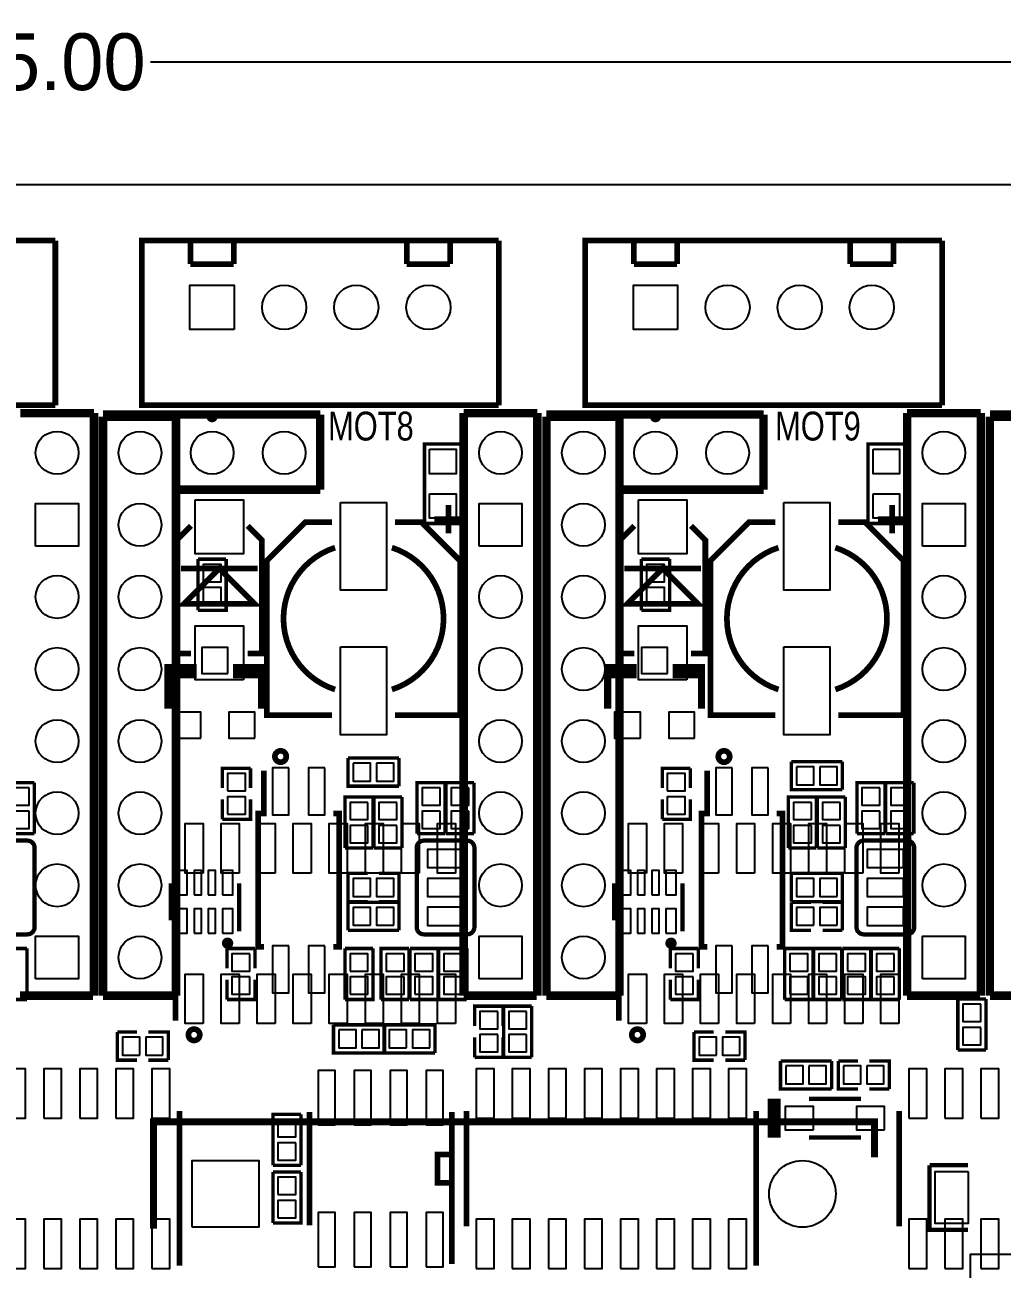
# Model space of a CAD drawing. Extents: x -23 to 189, y -20 to 117.
# Drawn here: x 79.16 to 113.59, y 72.66 to 116.5 of the extents above; entities that cross this region are included whole.
import ezdxf

# ---------------------------------------------------------------- set-up
doc = ezdxf.new("R2010")
doc.units = 0
doc.header["$MEASUREMENT"] = 0
doc.layers.get('0').update_dxf_attribs({"linetype": 'CONTINUOUS'})
doc.layers.get('Defpoints').update_dxf_attribs({"linetype": 'CONTINUOUS'})
for name, color, linetype in [('BOTTOM', 132, 'CONTINUOUS'), ('OUTLINE', 7, 'CONTINUOUS'), ('SILKSCREEN_BOTTOM', 230, 'CONTINUOUS'), ('SILKSCREEN_TOP', 7, 'CONTINUOUS'), ('TOP', 1, 'CONTINUOUS')]:
    doc.layers.add(name, color=color, linetype=linetype)
doc.dimstyles.get("Standard").update_dxf_attribs({"dimtxt": 0.18, "dimasz": 0.18, "dimexe": 0.18, "dimexo": 0.0625, "dimgap": 0.09, "dimtad": 0, "dimtih": 1, "dimtoh": 1, "dimzin": 0, "dimdsep": 46, "dimtxsty": 'STANDARD', "dimcen": 0.09, "dimadec": 0, "dimazin": 0, "dimtfac": 1, "dimtofl": 0, "dimtmove": 0, "dimatfit": 3, "dimfxl": 1, "dimtolj": 1, "dimtzin": 0, "dimarcsym": 0})

# ---------------------------------------------------------------- blocks, each defined once
blk = doc.blocks.new('*D10')
at = {"color": 0, "linetype": 'Continuous', "lineweight": -2}
for p, q in [((26.825, 107.426), (26.825, 115.364)), ((131.826, 107.426), (131.826, 115.364)), ((27.005, 115.184), (75.069, 115.184)), ((131.646, 115.184), (83.582, 115.184))]:
    blk.add_line(p, q, dxfattribs=at)
at = {"color": 0, "linetype": 'Continuous'}
for points in [[(27.005, 115.214), (27.005, 115.154), (26.825, 115.184)], [(131.646, 115.214), (131.646, 115.154), (131.826, 115.184)]]:
    blk.add_solid(points, dxfattribs=at)
at = {"layer": 'Defpoints', "color": 0, "linetype": 'Continuous'}
for p in [(131.826, 115.184), (26.825, 107.363), (131.826, 107.363)]:
    blk.add_point(p, dxfattribs=at)
at = {"color": 0, "linetype": 'Continuous', "insert": (79.325, 115.184), "char_height": 2, "attachment_point": 5}
blk.add_mtext('\\A1;105.00', dxfattribs=at)

msp = doc.modelspace()

# ---------------------------------------------------------------- linework, layer by layer
at = {"layer": 'BOTTOM'}
for points in [[(86.53526, 105.7656), (84.9757, 105.7656), (84.9757, 107.32516), (86.53526, 107.32516)], [(102.15626, 105.7656), (100.5967, 105.7656), (100.5967, 107.32516), (102.15626, 107.32516)], [(79.5401, 98.12782), (79.5401, 99.63658), (81.04886, 99.63658), (81.04886, 98.12782)], [(95.1611, 98.12782), (95.1611, 99.63658), (96.66986, 99.63658), (96.66986, 98.12782)], [(110.7821, 98.12782), (110.7821, 99.63658), (112.29086, 99.63658), (112.29086, 98.12782)], [(85.44052, 96.87814), (86.07044, 96.87814), (86.07044, 97.48774), (85.44052, 97.48774)], [(101.06152, 96.87814), (101.69144, 96.87814), (101.69144, 97.48774), (101.06152, 97.48774)], [(85.44052, 96.06026), (86.07044, 96.06026), (86.07044, 96.66986), (85.44052, 96.66986)], [(101.06152, 96.06026), (101.69144, 96.06026), (101.69144, 96.66986), (101.06152, 96.66986)], [(86.3092, 93.6498), (86.3092, 94.5642), (85.3948, 94.5642), (85.3948, 93.6498)], [(101.8032, 93.6498), (101.8032, 94.5642), (100.8888, 94.5642), (100.8888, 93.6498)], [(85.3567, 91.3638), (85.3567, 92.2782), (84.4423, 92.2782), (84.4423, 91.3638)], [(87.2617, 91.3638), (87.2617, 92.2782), (86.3473, 92.2782), (86.3473, 91.3638)], [(100.8507, 91.3638), (100.8507, 92.2782), (99.9363, 92.2782), (99.9363, 91.3638)], [(102.7557, 91.3638), (102.7557, 92.2782), (101.8413, 92.2782), (101.8413, 91.3638)], [(88.45804, 90.31986), (87.87892, 90.31986), (87.87892, 88.66886), (88.45804, 88.66886)], [(89.72804, 90.31986), (89.14892, 90.31986), (89.14892, 88.66886), (89.72804, 88.66886)], [(90.72626, 90.48496), (90.72626, 89.85504), (91.33586, 89.85504), (91.33586, 90.48496)], [(91.54414, 90.48496), (91.54414, 89.85504), (92.15374, 89.85504), (92.15374, 90.48496)], [(104.07904, 90.31986), (103.49992, 90.31986), (103.49992, 88.66886), (104.07904, 88.66886)], [(105.34904, 90.31986), (104.76992, 90.31986), (104.76992, 88.66886), (105.34904, 88.66886)], [(106.34726, 90.35796), (106.34726, 89.72804), (106.95686, 89.72804), (106.95686, 90.35796)], [(107.16514, 90.35796), (107.16514, 89.72804), (107.77474, 89.72804), (107.77474, 90.35796)], [(86.29904, 89.51214), (86.92896, 89.51214), (86.92896, 90.12174), (86.29904, 90.12174)], [(101.79304, 89.51214), (102.42296, 89.51214), (102.42296, 90.12174), (101.79304, 90.12174)], [(79.30896, 89.61374), (78.67904, 89.61374), (78.67904, 89.00414), (79.30896, 89.00414)], [(93.78696, 89.61374), (93.15704, 89.61374), (93.15704, 89.00414), (93.78696, 89.00414)], [(94.80296, 89.61374), (94.17304, 89.61374), (94.17304, 89.00414), (94.80296, 89.00414)], [(109.28096, 89.61374), (108.65104, 89.61374), (108.65104, 89.00414), (109.28096, 89.00414)], [(110.29696, 89.61374), (109.66704, 89.61374), (109.66704, 89.00414), (110.29696, 89.00414)], [(86.29904, 88.69426), (86.92896, 88.69426), (86.92896, 89.30386), (86.29904, 89.30386)], [(91.24696, 89.10574), (90.61704, 89.10574), (90.61704, 88.49614), (91.24696, 88.49614)], [(92.26296, 89.10574), (91.63304, 89.10574), (91.63304, 88.49614), (92.26296, 88.49614)], [(101.79304, 88.69426), (102.42296, 88.69426), (102.42296, 89.30386), (101.79304, 89.30386)], [(106.86796, 89.10574), (106.23804, 89.10574), (106.23804, 88.49614), (106.86796, 88.49614)], [(107.88396, 89.10574), (107.25404, 89.10574), (107.25404, 88.49614), (107.88396, 88.49614)], [(79.30896, 88.79586), (78.67904, 88.79586), (78.67904, 88.18626), (79.30896, 88.18626)], [(93.78696, 88.79586), (93.15704, 88.79586), (93.15704, 88.18626), (93.78696, 88.18626)], [(94.80296, 88.79586), (94.17304, 88.79586), (94.17304, 88.18626), (94.80296, 88.18626)], [(109.28096, 88.79586), (108.65104, 88.79586), (108.65104, 88.18626), (109.28096, 88.18626)], [(110.29696, 88.79586), (109.66704, 88.79586), (109.66704, 88.18626), (110.29696, 88.18626)], [(91.24696, 88.28786), (90.61704, 88.28786), (90.61704, 87.67826), (91.24696, 87.67826)], [(92.26296, 88.28786), (91.63304, 88.28786), (91.63304, 87.67826), (92.26296, 87.67826)], [(106.86796, 88.28786), (106.23804, 88.28786), (106.23804, 87.67826), (106.86796, 87.67826)], [(107.88396, 88.28786), (107.25404, 88.28786), (107.25404, 87.67826), (107.88396, 87.67826)], [(94.615, 87.4395), (93.345, 87.4395), (93.345, 86.8045), (94.615, 86.8045)], [(110.109, 87.4395), (108.839, 87.4395), (108.839, 86.8045), (110.109, 86.8045)], [(84.52104, 85.84311), (84.88172, 85.84311), (84.88172, 86.70417), (84.52104, 86.70417)], [(85.12302, 85.84311), (85.3821, 85.84311), (85.3821, 86.70417), (85.12302, 86.70417)], [(85.62086, 85.84311), (85.87994, 85.84311), (85.87994, 86.70417), (85.62086, 86.70417)], [(86.12124, 85.84311), (86.48192, 85.84311), (86.48192, 86.70417), (86.12124, 86.70417)], [(91.33586, 85.79104), (91.33586, 86.42096), (90.72626, 86.42096), (90.72626, 85.79104)], [(92.15374, 85.79104), (92.15374, 86.42096), (91.54414, 86.42096), (91.54414, 85.79104)], [(94.615, 86.4235), (93.345, 86.4235), (93.345, 85.7885), (94.615, 85.7885)], [(100.14204, 85.84311), (100.50272, 85.84311), (100.50272, 86.70417), (100.14204, 86.70417)], [(100.74402, 85.84311), (101.0031, 85.84311), (101.0031, 86.70417), (100.74402, 86.70417)], [(101.24186, 85.84311), (101.50094, 85.84311), (101.50094, 86.70417), (101.24186, 86.70417)], [(101.74224, 85.84311), (102.10292, 85.84311), (102.10292, 86.70417), (101.74224, 86.70417)], [(106.95686, 85.79104), (106.95686, 86.42096), (106.34726, 86.42096), (106.34726, 85.79104)], [(107.77474, 85.79104), (107.77474, 86.42096), (107.16514, 86.42096), (107.16514, 85.79104)], [(110.109, 86.4235), (108.839, 86.4235), (108.839, 85.7885), (110.109, 85.7885)], [(84.52104, 84.49183), (84.88172, 84.49183), (84.88172, 85.35289), (84.52104, 85.35289)], [(85.12302, 84.49183), (85.3821, 84.49183), (85.3821, 85.35289), (85.12302, 85.35289)], [(85.62086, 84.49183), (85.87994, 84.49183), (85.87994, 85.35289), (85.62086, 85.35289)], [(86.12124, 84.49183), (86.48192, 84.49183), (86.48192, 85.35289), (86.12124, 85.35289)], [(91.33586, 84.77504), (91.33586, 85.40496), (90.72626, 85.40496), (90.72626, 84.77504)], [(92.15374, 84.77504), (92.15374, 85.40496), (91.54414, 85.40496), (91.54414, 84.77504)], [(94.615, 85.4075), (93.345, 85.4075), (93.345, 84.7725), (94.615, 84.7725)], [(100.14204, 84.49183), (100.50272, 84.49183), (100.50272, 85.35289), (100.14204, 85.35289)], [(100.74402, 84.49183), (101.0031, 84.49183), (101.0031, 85.35289), (100.74402, 85.35289)], [(101.24186, 84.49183), (101.50094, 84.49183), (101.50094, 85.35289), (101.24186, 85.35289)], [(101.74224, 84.49183), (102.10292, 84.49183), (102.10292, 85.35289), (101.74224, 85.35289)], [(106.95686, 84.77504), (106.95686, 85.40496), (106.34726, 85.40496), (106.34726, 84.77504)], [(107.77474, 84.77504), (107.77474, 85.40496), (107.16514, 85.40496), (107.16514, 84.77504)], [(110.109, 85.4075), (108.839, 85.4075), (108.839, 84.7725), (110.109, 84.7725)], [(79.5401, 82.88782), (79.5401, 84.39658), (81.04886, 84.39658), (81.04886, 82.88782)], [(95.1611, 82.88782), (95.1611, 84.39658), (96.66986, 84.39658), (96.66986, 82.88782)], [(110.7821, 82.88782), (110.7821, 84.39658), (112.29086, 84.39658), (112.29086, 82.88782)], [(87.08644, 83.77174), (86.45652, 83.77174), (86.45652, 83.16214), (87.08644, 83.16214)], [(88.45804, 84.05114), (87.87892, 84.05114), (87.87892, 82.40014), (88.45804, 82.40014)], [(89.72804, 84.05114), (89.14892, 84.05114), (89.14892, 82.40014), (89.72804, 82.40014)], [(90.61704, 83.16214), (91.24696, 83.16214), (91.24696, 83.77174), (90.61704, 83.77174)], [(92.51696, 83.77174), (91.88704, 83.77174), (91.88704, 83.16214), (92.51696, 83.16214)], [(92.90304, 83.16214), (93.53296, 83.16214), (93.53296, 83.77174), (92.90304, 83.77174)], [(94.54896, 83.77174), (93.91904, 83.77174), (93.91904, 83.16214), (94.54896, 83.16214)], [(102.70744, 83.77174), (102.07752, 83.77174), (102.07752, 83.16214), (102.70744, 83.16214)], [(104.07904, 84.05114), (103.49992, 84.05114), (103.49992, 82.40014), (104.07904, 82.40014)], [(105.34904, 84.05114), (104.76992, 84.05114), (104.76992, 82.40014), (105.34904, 82.40014)], [(106.11104, 83.16214), (106.74096, 83.16214), (106.74096, 83.77174), (106.11104, 83.77174)], [(107.75696, 83.77174), (107.12704, 83.77174), (107.12704, 83.16214), (107.75696, 83.16214)], [(108.14304, 83.16214), (108.77296, 83.16214), (108.77296, 83.77174), (108.14304, 83.77174)], [(109.78896, 83.77174), (109.15904, 83.77174), (109.15904, 83.16214), (109.78896, 83.16214)], [(87.08644, 82.95386), (86.45652, 82.95386), (86.45652, 82.34426), (87.08644, 82.34426)], [(90.61704, 82.34426), (91.24696, 82.34426), (91.24696, 82.95386), (90.61704, 82.95386)], [(92.51696, 82.95386), (91.88704, 82.95386), (91.88704, 82.34426), (92.51696, 82.34426)], [(92.90304, 82.34426), (93.53296, 82.34426), (93.53296, 82.95386), (92.90304, 82.95386)], [(94.54896, 82.95386), (93.91904, 82.95386), (93.91904, 82.34426), (94.54896, 82.34426)], [(102.70744, 82.95386), (102.07752, 82.95386), (102.07752, 82.34426), (102.70744, 82.34426)], [(106.11104, 82.34426), (106.74096, 82.34426), (106.74096, 82.95386), (106.11104, 82.95386)], [(107.75696, 82.95386), (107.12704, 82.95386), (107.12704, 82.34426), (107.75696, 82.34426)], [(108.14304, 82.34426), (108.77296, 82.34426), (108.77296, 82.95386), (108.14304, 82.95386)], [(109.78896, 82.95386), (109.15904, 82.95386), (109.15904, 82.34426), (109.78896, 82.34426)], [(112.83696, 81.99374), (112.20704, 81.99374), (112.20704, 81.38414), (112.83696, 81.38414)], [(95.81896, 81.73974), (95.18904, 81.73974), (95.18904, 81.13014), (95.81896, 81.13014)], [(96.83496, 81.73974), (96.20504, 81.73974), (96.20504, 81.13014), (96.83496, 81.13014)], [(112.83696, 81.17586), (112.20704, 81.17586), (112.20704, 80.56626), (112.83696, 80.56626)], [(83.20786, 80.20304), (83.20786, 80.83296), (82.59826, 80.83296), (82.59826, 80.20304)], [(84.02574, 80.20304), (84.02574, 80.83296), (83.41614, 80.83296), (83.41614, 80.20304)], [(90.21826, 81.08696), (90.21826, 80.45704), (90.82786, 80.45704), (90.82786, 81.08696)], [(91.03614, 81.08696), (91.03614, 80.45704), (91.64574, 80.45704), (91.64574, 81.08696)], [(92.60586, 80.45704), (92.60586, 81.08696), (91.99626, 81.08696), (91.99626, 80.45704)], [(93.42374, 80.45704), (93.42374, 81.08696), (92.81414, 81.08696), (92.81414, 80.45704)], [(95.81896, 80.92186), (95.18904, 80.92186), (95.18904, 80.31226), (95.81896, 80.31226)], [(96.83496, 80.92186), (96.20504, 80.92186), (96.20504, 80.31226), (96.83496, 80.31226)], [(103.52786, 80.20304), (103.52786, 80.83296), (102.91826, 80.83296), (102.91826, 80.20304)], [(104.34574, 80.20304), (104.34574, 80.83296), (103.73614, 80.83296), (103.73614, 80.20304)], [(105.96626, 79.81696), (105.96626, 79.18704), (106.57586, 79.18704), (106.57586, 79.81696)], [(106.78414, 79.81696), (106.78414, 79.18704), (107.39374, 79.18704), (107.39374, 79.81696)], [(107.99826, 79.81696), (107.99826, 79.18704), (108.60786, 79.18704), (108.60786, 79.81696)], [(108.81614, 79.81696), (108.81614, 79.18704), (109.42574, 79.18704), (109.42574, 79.81696)], [(78.55204, 77.97927), (79.18196, 77.97927), (79.18196, 79.71917), (78.55204, 79.71917)], [(79.82204, 77.97927), (80.45196, 77.97927), (80.45196, 79.71917), (79.82204, 79.71917)], [(81.09204, 77.97927), (81.72196, 77.97927), (81.72196, 79.71917), (81.09204, 79.71917)], [(82.36204, 77.97927), (82.99196, 77.97927), (82.99196, 79.71917), (82.36204, 79.71917)], [(83.63204, 77.97927), (84.26196, 77.97927), (84.26196, 79.71917), (83.63204, 79.71917)], [(89.48928, 77.7494), (90.08872, 77.7494), (90.08872, 79.65948), (89.48928, 79.65948)], [(90.75928, 77.7494), (91.35872, 77.7494), (91.35872, 79.65948), (90.75928, 79.65948)], [(92.02928, 77.7494), (92.62872, 77.7494), (92.62872, 79.65948), (92.02928, 79.65948)], [(93.29928, 77.7494), (93.89872, 77.7494), (93.89872, 79.65948), (93.29928, 79.65948)], [(95.06204, 77.97927), (95.69196, 77.97927), (95.69196, 79.71917), (95.06204, 79.71917)], [(96.33204, 77.97927), (96.96196, 77.97927), (96.96196, 79.71917), (96.33204, 79.71917)], [(97.60204, 77.97927), (98.23196, 77.97927), (98.23196, 79.71917), (97.60204, 79.71917)], [(98.87204, 77.97927), (99.50196, 77.97927), (99.50196, 79.71917), (98.87204, 79.71917)], [(100.14204, 77.97927), (100.77196, 77.97927), (100.77196, 79.71917), (100.14204, 79.71917)], [(101.41204, 77.97927), (102.04196, 77.97927), (102.04196, 79.71917), (101.41204, 79.71917)], [(102.68204, 77.97927), (103.31196, 77.97927), (103.31196, 79.71917), (102.68204, 79.71917)], [(103.95204, 77.97927), (104.58196, 77.97927), (104.58196, 79.71917), (103.95204, 79.71917)], [(110.30204, 77.97927), (110.93196, 77.97927), (110.93196, 79.71917), (110.30204, 79.71917)], [(111.57204, 77.97927), (112.20196, 77.97927), (112.20196, 79.71917), (111.57204, 79.71917)], [(112.84204, 77.97927), (113.47196, 77.97927), (113.47196, 79.71917), (112.84204, 79.71917)], [(106.93908, 77.5716), (106.93908, 78.3844), (105.94848, 78.3844), (105.94848, 77.5716)], [(109.44352, 77.5716), (109.44352, 78.3844), (108.45292, 78.3844), (108.45292, 77.5716)], [(88.70696, 77.92974), (88.07704, 77.92974), (88.07704, 77.32014), (88.70696, 77.32014)], [(88.70696, 77.11186), (88.07704, 77.11186), (88.07704, 76.50226), (88.70696, 76.50226)], [(85.05698, 74.13498), (85.05698, 76.48448), (87.40648, 76.48448), (87.40648, 74.13498)], [(88.07704, 75.28814), (88.70696, 75.28814), (88.70696, 75.89774), (88.07704, 75.89774)], [(88.07704, 74.47026), (88.70696, 74.47026), (88.70696, 75.07986), (88.07704, 75.07986)], [(89.48928, 72.74052), (90.08872, 72.74052), (90.08872, 74.6506), (89.48928, 74.6506)], [(90.75928, 72.74052), (91.35872, 72.74052), (91.35872, 74.6506), (90.75928, 74.6506)], [(92.02928, 72.74052), (92.62872, 72.74052), (92.62872, 74.6506), (92.02928, 74.6506)], [(93.29928, 72.74052), (93.89872, 72.74052), (93.89872, 74.6506), (93.29928, 74.6506)], [(78.55204, 72.68083), (79.18196, 72.68083), (79.18196, 74.42073), (78.55204, 74.42073)], [(79.82204, 72.68083), (80.45196, 72.68083), (80.45196, 74.42073), (79.82204, 74.42073)], [(81.09204, 72.68083), (81.72196, 72.68083), (81.72196, 74.42073), (81.09204, 74.42073)], [(82.36204, 72.68083), (82.99196, 72.68083), (82.99196, 74.42073), (82.36204, 74.42073)], [(83.63204, 72.68083), (84.26196, 72.68083), (84.26196, 74.42073), (83.63204, 74.42073)], [(95.06204, 72.68083), (95.69196, 72.68083), (95.69196, 74.42073), (95.06204, 74.42073)], [(96.33204, 72.68083), (96.96196, 72.68083), (96.96196, 74.42073), (96.33204, 74.42073)], [(97.60204, 72.68083), (98.23196, 72.68083), (98.23196, 74.42073), (97.60204, 74.42073)], [(98.87204, 72.68083), (99.50196, 72.68083), (99.50196, 74.42073), (98.87204, 74.42073)], [(100.14204, 72.68083), (100.77196, 72.68083), (100.77196, 74.42073), (100.14204, 74.42073)], [(101.41204, 72.68083), (102.04196, 72.68083), (102.04196, 74.42073), (101.41204, 74.42073)], [(102.68204, 72.68083), (103.31196, 72.68083), (103.31196, 74.42073), (102.68204, 74.42073)], [(103.95204, 72.68083), (104.58196, 72.68083), (104.58196, 74.42073), (103.95204, 74.42073)], [(110.30204, 72.68083), (110.93196, 72.68083), (110.93196, 74.42073), (110.30204, 74.42073)], [(111.57204, 72.68083), (112.20196, 72.68083), (112.20196, 74.42073), (111.57204, 74.42073)], [(112.84204, 72.68083), (113.47196, 72.68083), (113.47196, 74.42073), (112.84204, 74.42073)]]:
    msp.add_lwpolyline(points, close=True, dxfattribs=at)
for centre, radius in [((88.29548, 106.54538), 0.77978), ((90.83548, 106.54538), 0.77978), ((93.37548, 106.54538), 0.77978), ((103.91648, 106.54538), 0.77978), ((106.45648, 106.54538), 0.77978), ((108.99648, 106.54538), 0.77978), ((80.29448, 101.4222), 0.75438), ((83.21548, 101.4222), 0.75438), ((85.75548, 101.4222), 0.75438), ((88.29548, 101.4222), 0.75438), ((95.91548, 101.4222), 0.75438), ((98.83648, 101.4222), 0.75438), ((101.37648, 101.4222), 0.75438), ((103.91648, 101.4222), 0.75438), ((111.53648, 101.4222), 0.75438), ((83.21548, 98.8822), 0.75438), ((98.83648, 98.8822), 0.75438), ((80.29448, 96.3422), 0.75438), ((83.21548, 96.3422), 0.75438), ((95.91548, 96.3422), 0.75438), ((98.83648, 96.3422), 0.75438), ((111.53648, 96.3422), 0.75438), ((80.29448, 93.8022), 0.75438), ((83.21548, 93.8022), 0.75438), ((95.91548, 93.8022), 0.75438), ((98.83648, 93.8022), 0.75438), ((111.53648, 93.8022), 0.75438), ((80.29448, 91.2622), 0.75438), ((83.21548, 91.2622), 0.75438), ((95.91548, 91.2622), 0.75438), ((98.83648, 91.2622), 0.75438), ((111.53648, 91.2622), 0.75438), ((80.29448, 88.7222), 0.75438), ((83.21548, 88.7222), 0.75438), ((95.91548, 88.7222), 0.75438), ((98.83648, 88.7222), 0.75438), ((111.53648, 88.7222), 0.75438), ((80.29448, 86.1822), 0.75438), ((83.21548, 86.1822), 0.75438), ((95.91548, 86.1822), 0.75438), ((98.83648, 86.1822), 0.75438), ((111.53648, 86.1822), 0.75438), ((83.21548, 83.6422), 0.75438), ((98.83648, 83.6422), 0.75438), ((106.553, 75.311), 1.17475)]:
    msp.add_circle(centre, radius, dxfattribs=at)
at = {"layer": 'OUTLINE'}
msp.add_lwpolyline([(135.8265, 108.966), (133.92912, 110.86338), (24.72182, 110.86338), (22.82444, 108.966), (0, 108.966), (0, 0.762), (22.82444, 0.762), (24.72182, -1.13538), (133.92912, -1.13538), (135.8265, 0.762), (177.038, 0.762), (177.038, 108.966)], close=True, dxfattribs=at)
at = {"layer": 'SILKSCREEN_BOTTOM'}
for points, const_width in [([(86.25078, 97.67316), (86.25078, 95.87484), (85.26018, 95.87484)], 0.11938), ([(85.26018, 97.67316), (86.25078, 97.67316)], 0.11938), ([(85.26018, 97.67316), (85.26018, 95.87484)], 0.11938), ([(101.87178, 97.67316), (101.87178, 95.87484), (100.88118, 95.87484)], 0.11938), ([(100.88118, 97.67316), (101.87178, 97.67316)], 0.11938), ([(100.88118, 97.67316), (100.88118, 95.87484)], 0.11938), ([(84.201, 93.599), (85.09, 93.599), (85.09, 93.853), (84.201, 93.853), (84.201, 92.4052)], 0.254), ([(87.503, 93.599), (86.614, 93.599), (86.614, 93.853), (87.503, 93.853), (87.503, 92.4052)], 0.254), ([(99.695, 93.599), (100.584, 93.599), (100.584, 93.853), (99.695, 93.853), (99.695, 92.4052)], 0.254), ([(102.997, 93.599), (102.108, 93.599), (102.108, 93.853), (102.997, 93.853), (102.997, 92.4052)], 0.254), ([(86.1187, 89.60866), (86.1187, 90.30716), (87.1093, 90.30716)], 0.11938), ([(87.1093, 89.60866), (87.1093, 90.30716)], 0.11938), ([(87.5792, 90.2208), (87.5792, 88.7095), (87.37346, 88.7095), (87.37346, 84.0105), (87.5792, 84.0105)], 0.20066), ([(92.33916, 89.6747), (90.54084, 89.6747), (90.54084, 90.6653)], 0.11938), ([(92.33916, 90.6653), (90.54084, 90.6653)], 0.11938), ([(92.33916, 90.6653), (92.33916, 89.6747)], 0.11938), ([(101.6127, 89.60866), (101.6127, 90.30716), (102.6033, 90.30716)], 0.11938), ([(102.6033, 89.60866), (102.6033, 90.30716)], 0.11938), ([(103.2002, 90.2208), (103.2002, 88.7095), (102.99446, 88.7095), (102.99446, 84.0105), (103.2002, 84.0105)], 0.20066), ([(107.96016, 89.5477), (106.16184, 89.5477), (106.16184, 90.5383)], 0.11938), ([(107.96016, 90.5383), (106.16184, 90.5383)], 0.11938), ([(107.96016, 90.5383), (107.96016, 89.5477)], 0.11938), ([(78.4987, 88.00084), (78.4987, 89.79916), (79.4893, 89.79916)], 0.11938), ([(79.4893, 88.00084), (79.4893, 89.79916)], 0.11938), ([(92.9767, 88.00084), (92.9767, 89.79916), (93.9673, 89.79916)], 0.11938), ([(93.9673, 88.00084), (93.9673, 89.79916)], 0.11938), ([(93.9927, 88.00084), (93.9927, 89.79916), (94.9833, 89.79916)], 0.11938), ([(94.9833, 88.00084), (94.9833, 89.79916)], 0.11938), ([(108.4707, 88.00084), (108.4707, 89.79916), (109.4613, 89.79916)], 0.11938), ([(109.4613, 88.00084), (109.4613, 89.79916)], 0.11938), ([(109.4867, 88.00084), (109.4867, 89.79916), (110.4773, 89.79916)], 0.11938), ([(110.4773, 88.00084), (110.4773, 89.79916)], 0.11938), ([(87.1093, 89.20734), (87.1093, 88.50884), (86.1187, 88.50884)], 0.11938), ([(86.1187, 89.20734), (86.1187, 88.50884)], 0.11938), ([(90.4367, 87.49284), (90.4367, 89.29116), (91.4273, 89.29116)], 0.11938), ([(91.4273, 87.49284), (91.4273, 89.29116)], 0.11938), ([(91.4527, 87.49284), (91.4527, 89.29116), (92.4433, 89.29116)], 0.11938), ([(92.4433, 87.49284), (92.4433, 89.29116)], 0.11938), ([(102.6033, 89.20734), (102.6033, 88.50884), (101.6127, 88.50884)], 0.11938), ([(101.6127, 89.20734), (101.6127, 88.50884)], 0.11938), ([(106.0577, 87.49284), (106.0577, 89.29116), (107.0483, 89.29116)], 0.11938), ([(107.0483, 87.49284), (107.0483, 89.29116)], 0.11938), ([(107.0737, 87.49284), (107.0737, 89.29116), (108.0643, 89.29116)], 0.11938), ([(108.0643, 87.49284), (108.0643, 89.29116)], 0.11938), ([(90.02776, 88.7095), (90.2335, 88.7095), (90.2335, 84.0105), (90.02776, 84.0105)], 0.20066), ([(105.64876, 88.7095), (105.8545, 88.7095), (105.8545, 84.0105), (105.64876, 84.0105)], 0.20066), ([(79.248, 87.757), (77.724, 87.757)], 0.1524), ([(79.4893, 88.00084), (78.4987, 88.00084)], 0.11938), ([(93.9673, 88.00084), (92.9767, 88.00084)], 0.11938), ([(94.742, 87.757), (93.218, 87.757)], 0.1524), ([(94.9833, 88.00084), (93.9927, 88.00084)], 0.11938), ([(109.4613, 88.00084), (108.4707, 88.00084)], 0.11938), ([(110.236, 87.757), (108.712, 87.757)], 0.1524), ([(110.4773, 88.00084), (109.4867, 88.00084)], 0.11938), ([(79.502, 87.503), (79.502, 84.709)], 0.1524), ([(91.4273, 87.49284), (90.4367, 87.49284)], 0.11938), ([(92.4433, 87.49284), (91.4527, 87.49284)], 0.11938), ([(92.964, 87.503), (92.964, 84.709)], 0.1524), ([(94.996, 87.503), (94.996, 84.709)], 0.1524), ([(107.0483, 87.49284), (106.0577, 87.49284)], 0.11938), ([(108.0643, 87.49284), (107.0737, 87.49284)], 0.11938), ([(108.458, 87.503), (108.458, 84.709)], 0.1524), ([(110.49, 87.503), (110.49, 84.709)], 0.1524), ([(91.23934, 85.6107), (90.54084, 85.6107), (90.54084, 86.6013)], 0.11938), ([(91.23934, 86.6013), (90.54084, 86.6013)], 0.11938), ([(91.64066, 86.6013), (92.33916, 86.6013), (92.33916, 85.6107)], 0.11938), ([(106.16184, 86.6013), (107.96016, 86.6013), (107.96016, 85.6107)], 0.11938), ([(106.16184, 85.6107), (106.16184, 86.6013)], 0.11938), ([(84.29752, 84.94776), (84.29752, 86.24824)], 0.14986), ([(86.70544, 84.56676), (86.70544, 86.24824)], 0.14986), ([(99.91852, 84.94776), (99.91852, 86.24824)], 0.14986), ([(102.32644, 84.56676), (102.32644, 86.24824)], 0.14986), ([(90.54084, 85.5853), (92.33916, 85.5853), (92.33916, 84.5947)], 0.11938), ([(90.54084, 84.5947), (90.54084, 85.5853)], 0.11938), ([(91.64066, 85.6107), (92.33916, 85.6107)], 0.11938), ([(106.16184, 85.6107), (107.96016, 85.6107)], 0.11938), ([(106.86034, 84.5947), (106.16184, 84.5947), (106.16184, 85.5853)], 0.11938), ([(106.86034, 85.5853), (106.16184, 85.5853)], 0.11938), ([(107.26166, 85.5853), (107.96016, 85.5853), (107.96016, 84.5947)], 0.11938), ([(90.54084, 84.5947), (92.33916, 84.5947)], 0.11938), ([(107.26166, 84.5947), (107.96016, 84.5947)], 0.11938), ([(79.248, 84.455), (77.724, 84.455)], 0.1524), ([(94.742, 84.455), (93.218, 84.455)], 0.1524), ([(110.236, 84.455), (108.712, 84.455)], 0.1524), ([(78.2447, 82.15884), (78.2447, 83.95716), (79.2353, 83.95716)], 0.11938), ([(79.2353, 82.15884), (79.2353, 83.95716)], 0.11938), ([(86.27618, 83.25866), (86.27618, 83.95716), (87.26678, 83.95716)], 0.11938), ([(87.26678, 83.25866), (87.26678, 83.95716)], 0.11938), ([(91.4273, 83.95716), (91.4273, 82.15884), (90.4367, 82.15884)], 0.11938), ([(90.4367, 83.95716), (91.4273, 83.95716)], 0.11938), ([(90.4367, 83.95716), (90.4367, 82.15884)], 0.11938), ([(91.7067, 82.15884), (91.7067, 83.95716), (92.6973, 83.95716)], 0.11938), ([(92.6973, 82.15884), (92.6973, 83.95716)], 0.11938), ([(93.7133, 83.95716), (93.7133, 82.15884), (92.7227, 82.15884)], 0.11938), ([(92.7227, 83.95716), (93.7133, 83.95716)], 0.11938), ([(92.7227, 83.95716), (92.7227, 82.15884)], 0.11938), ([(93.7387, 82.15884), (93.7387, 83.95716), (94.7293, 83.95716)], 0.11938), ([(94.7293, 82.15884), (94.7293, 83.95716)], 0.11938), ([(101.89718, 83.25866), (101.89718, 83.95716), (102.88778, 83.95716)], 0.11938), ([(102.88778, 83.25866), (102.88778, 83.95716)], 0.11938), ([(106.9213, 83.95716), (106.9213, 82.15884), (105.9307, 82.15884)], 0.11938), ([(105.9307, 83.95716), (106.9213, 83.95716)], 0.11938), ([(105.9307, 83.95716), (105.9307, 82.15884)], 0.11938), ([(106.9467, 82.15884), (106.9467, 83.95716), (107.9373, 83.95716)], 0.11938), ([(107.9373, 82.15884), (107.9373, 83.95716)], 0.11938), ([(108.9533, 83.95716), (108.9533, 82.15884), (107.9627, 82.15884)], 0.11938), ([(107.9627, 83.95716), (108.9533, 83.95716)], 0.11938), ([(107.9627, 83.95716), (107.9627, 82.15884)], 0.11938), ([(108.9787, 82.15884), (108.9787, 83.95716), (109.9693, 83.95716)], 0.11938), ([(109.9693, 82.15884), (109.9693, 83.95716)], 0.11938), ([(87.26678, 82.85734), (87.26678, 82.15884), (86.27618, 82.15884)], 0.11938), ([(86.27618, 82.85734), (86.27618, 82.15884)], 0.11938), ([(102.88778, 82.85734), (102.88778, 82.15884), (101.89718, 82.15884)], 0.11938), ([(101.89718, 82.85734), (101.89718, 82.15884)], 0.11938), ([(79.2353, 82.15884), (78.2447, 82.15884)], 0.11938), ([(92.6973, 82.15884), (91.7067, 82.15884)], 0.11938), ([(94.7293, 82.15884), (93.7387, 82.15884)], 0.11938), ([(95.0087, 81.22666), (95.0087, 81.92516), (95.9993, 81.92516)], 0.11938), ([(95.9993, 81.22666), (95.9993, 81.92516)], 0.11938), ([(96.0247, 80.12684), (96.0247, 81.92516), (97.0153, 81.92516)], 0.11938), ([(97.0153, 80.12684), (97.0153, 81.92516)], 0.11938), ([(107.9373, 82.15884), (106.9467, 82.15884)], 0.11938), ([(109.9693, 82.15884), (108.9787, 82.15884)], 0.11938), ([(112.0267, 80.38084), (112.0267, 82.17916), (113.0173, 82.17916)], 0.11938), ([(113.0173, 80.38084), (113.0173, 82.17916)], 0.11938), ([(91.83116, 80.2767), (90.03284, 80.2767), (90.03284, 81.2673)], 0.11938), ([(91.83116, 81.2673), (90.03284, 81.2673)], 0.11938), ([(91.81084, 81.2673), (93.60916, 81.2673), (93.60916, 80.2767)], 0.11938), ([(91.81084, 80.2767), (91.81084, 81.2673)], 0.11938), ([(91.83116, 81.2673), (91.83116, 80.2767)], 0.11938), ([(83.11134, 80.0227), (82.41284, 80.0227), (82.41284, 81.0133)], 0.11938), ([(83.11134, 81.0133), (82.41284, 81.0133)], 0.11938), ([(83.51266, 81.0133), (84.21116, 81.0133), (84.21116, 80.0227)], 0.11938), ([(95.9993, 80.82534), (95.9993, 80.12684), (95.0087, 80.12684)], 0.11938), ([(95.0087, 80.82534), (95.0087, 80.12684)], 0.11938), ([(103.43134, 80.0227), (102.73284, 80.0227), (102.73284, 81.0133)], 0.11938), ([(103.43134, 81.0133), (102.73284, 81.0133)], 0.11938), ([(103.83266, 81.0133), (104.53116, 81.0133), (104.53116, 80.0227)], 0.11938), ([(91.81084, 80.2767), (93.60916, 80.2767)], 0.11938), ([(113.0173, 80.38084), (112.0267, 80.38084)], 0.11938), ([(83.51266, 80.0227), (84.21116, 80.0227)], 0.11938), ([(97.0153, 80.12684), (96.0247, 80.12684)], 0.11938), ([(103.83266, 80.0227), (104.53116, 80.0227)], 0.11938), ([(107.57916, 79.0067), (105.78084, 79.0067), (105.78084, 79.9973)], 0.11938), ([(107.57916, 79.9973), (105.78084, 79.9973)], 0.11938), ([(107.57916, 79.9973), (107.57916, 79.0067)], 0.11938), ([(108.51134, 79.0067), (107.81284, 79.0067), (107.81284, 79.9973)], 0.11938), ([(108.51134, 79.9973), (107.81284, 79.9973)], 0.11938), ([(108.91266, 79.9973), (109.61116, 79.9973), (109.61116, 79.0067)], 0.11938), ([(108.91266, 79.0067), (109.61116, 79.0067)], 0.11938), ([(105.41, 78.6638), (105.41, 77.2922)], 0.1524), ([(105.5624, 78.6638), (105.5624, 77.2922)], 0.1524), ([(105.7148, 78.6638), (105.7148, 77.2922)], 0.1524), ([(108.6104, 78.6638), (106.7816, 78.6638)], 0.1524), ([(84.60232, 72.78116), (84.60232, 78.22946)], 0.20066), ([(87.8967, 76.31684), (87.8967, 78.11516), (88.8873, 78.11516)], 0.11938), ([(88.8873, 76.31684), (88.8873, 78.11516)], 0.11938), ([(89.18956, 74.20102), (89.18956, 78.19898)], 0.20066), ([(94.19844, 72.83958), (94.19844, 78.19898)], 0.20066), ([(94.72168, 74.17054), (94.72168, 78.22946)], 0.20066), ([(104.92232, 72.78116), (104.92232, 78.22946)], 0.20066), ([(109.96168, 74.17054), (109.96168, 78.22946)], 0.20066), ([(108.6104, 77.2922), (106.7816, 77.2922)], 0.1524), ([(94.19336, 76.70038), (93.69298, 76.70038), (93.69298, 75.69962), (94.19336, 75.69962)], 0.20066), ([(88.8873, 76.31684), (87.8967, 76.31684)], 0.11938), ([(88.8873, 76.08316), (88.8873, 74.28484), (87.8967, 74.28484)], 0.11938), ([(87.8967, 76.08316), (88.8873, 76.08316)], 0.11938), ([(87.8967, 76.08316), (87.8967, 74.28484)], 0.11938)]:
    msp.add_lwpolyline(points, dxfattribs=dict(at, const_width=const_width))
for points, const_width in [([(88.36914, 90.72118, 1.000449), (87.96782, 90.71864, 0.999552), (88.36914, 90.72118)], 0.20066), ([(103.99014, 90.72118, 1.000449), (103.58882, 90.71864, 0.999552), (103.99014, 90.72118)], 0.20066), ([(79.248, 87.757, -0.414214), (79.502, 87.503)], 0.1524), ([(92.964, 87.503, -0.414214), (93.218, 87.757)], 0.1524), ([(94.742, 87.757, -0.414214), (94.996, 87.503)], 0.1524), ([(108.458, 87.503, -0.414214), (108.712, 87.757)], 0.1524), ([(110.236, 87.757, -0.414214), (110.49, 87.503)], 0.1524), ([(79.502, 84.709, -0.414214), (79.248, 84.455)], 0.1524), ([(93.218, 84.455, -0.414214), (92.964, 84.709)], 0.1524), ([(94.996, 84.709, -0.414214), (94.742, 84.455)], 0.1524), ([(108.712, 84.455, -0.414214), (108.458, 84.709)], 0.1524), ([(110.49, 84.709, -0.414214), (110.236, 84.455)], 0.1524), ([(86.40064, 84.14258, 1.004249), (86.20252, 84.14258, 0.995769), (86.40064, 84.14258)], 0.20066), ([(102.02164, 84.14258, 1.004249), (101.82352, 84.14258, 0.995769), (102.02164, 84.14258)], 0.20066)]:
    msp.add_lwpolyline(points, format="xyb", dxfattribs=dict(at, const_width=const_width))
at = {"layer": 'SILKSCREEN_TOP'}
for points, const_width in [([(80.23352, 108.89488), (71.01332, 108.89488)], 0.20066), ([(80.23352, 103.09606), (80.23352, 108.89488)], 0.20066), ([(86.63432, 103.09606), (83.27644, 103.09606), (83.27644, 108.89488), (86.63432, 108.89488)], 0.20066), ([(84.99348, 108.06938), (84.99348, 108.89488)], 0.20066), ([(86.51748, 108.89488), (86.51748, 108.06938)], 0.20066), ([(95.85452, 108.89488), (86.63432, 108.89488)], 0.20066), ([(92.61348, 108.06938), (92.61348, 108.89488)], 0.20066), ([(94.13748, 108.89488), (94.13748, 108.06938)], 0.20066), ([(95.85452, 103.09606), (95.85452, 108.89488)], 0.20066), ([(102.25532, 103.09606), (98.89744, 103.09606), (98.89744, 108.89488), (102.25532, 108.89488)], 0.20066), ([(100.61448, 108.06938), (100.61448, 108.89488)], 0.20066), ([(102.13848, 108.89488), (102.13848, 108.06938)], 0.20066), ([(111.47552, 108.89488), (102.25532, 108.89488)], 0.20066), ([(108.23448, 108.06938), (108.23448, 108.89488)], 0.20066), ([(109.75848, 108.89488), (109.75848, 108.06938)], 0.20066), ([(111.47552, 103.09606), (111.47552, 108.89488)], 0.20066), ([(86.51748, 108.06938), (84.99348, 108.06938)], 0.20066), ([(94.13748, 108.06938), (92.61348, 108.06938)], 0.20066), ([(102.13848, 108.06938), (100.61448, 108.06938)], 0.20066), ([(109.75848, 108.06938), (108.23448, 108.06938)], 0.20066), ([(71.01332, 103.09606), (80.23352, 103.09606)], 0.20066), ([(86.63432, 103.09606), (95.85452, 103.09606)], 0.20066), ([(102.25532, 103.09606), (111.47552, 103.09606)], 0.20066), ([(78.99908, 102.8192), (81.59496, 102.8192)], 0.29972), ([(81.59496, 82.296), (81.59496, 102.8192)], 0.29972), ([(81.915, 102.7684), (89.56294, 102.7684)], 0.29972), ([(81.915, 102.6922), (84.48548, 102.6922)], 0.29972), ([(81.915, 82.296), (81.915, 102.6922)], 0.29972), ([(84.48548, 82.296), (84.48548, 102.6922)], 0.29972), ([(89.56294, 100.12172), (89.56294, 102.7684)], 0.29972), ([(94.62008, 82.296), (94.62008, 102.8192)], 0.29972), ([(94.62008, 102.8192), (97.21596, 102.8192)], 0.29972), ([(97.21596, 82.296), (97.21596, 102.8192)], 0.29972), ([(97.536, 102.7684), (105.18394, 102.7684)], 0.29972), ([(97.536, 102.6922), (100.10648, 102.6922)], 0.29972), ([(97.536, 82.296), (97.536, 102.6922)], 0.29972), ([(100.10648, 82.296), (100.10648, 102.6922)], 0.29972), ([(105.18394, 100.12172), (105.18394, 102.7684)], 0.29972), ([(110.24108, 82.296), (110.24108, 102.8192)], 0.29972), ([(110.24108, 102.8192), (112.83696, 102.8192)], 0.29972), ([(112.83696, 82.296), (112.83696, 102.8192)], 0.29972), ([(113.157, 102.7684), (120.80494, 102.7684)], 0.29972), ([(113.157, 102.6922), (115.72748, 102.6922)], 0.29972), ([(113.157, 82.296), (113.157, 102.6922)], 0.29972), ([(94.52864, 101.72954), (94.52864, 98.93046), (93.23832, 98.93046)], 0.11938), ([(93.23832, 98.93046), (93.23832, 101.72954), (94.52864, 101.72954)], 0.11938), ([(110.14964, 101.72954), (110.14964, 98.93046), (108.85932, 98.93046)], 0.11938), ([(108.85932, 98.93046), (108.85932, 101.72954), (110.14964, 101.72954)], 0.11938), ([(84.61248, 100.12172), (89.56294, 100.12172)], 0.29972), ([(100.23348, 100.12172), (105.18394, 100.12172)], 0.29972), ([(94.08922, 98.57994), (94.08922, 99.5807)], 0.20066), ([(109.71022, 98.57994), (109.71022, 99.5807)], 0.20066), ([(89.9795, 92.17914), (87.68842, 92.17914), (87.68842, 97.61982), (89.04986, 98.98126), (89.9795, 98.98126)], 0.20066), ([(92.19946, 92.17914), (94.49054, 92.17914), (94.49054, 97.61982), (93.1291, 98.98126), (92.19946, 98.98126)], 0.20066), ([(93.58884, 99.08032), (94.5896, 99.08032)], 0.20066), ([(105.6005, 92.17914), (103.30942, 92.17914), (103.30942, 97.61982), (104.67086, 98.98126), (105.6005, 98.98126)], 0.20066), ([(107.82046, 92.17914), (110.11154, 92.17914), (110.11154, 97.61982), (108.7501, 98.98126), (107.82046, 98.98126)], 0.20066), ([(109.20984, 99.08032), (110.2106, 99.08032)], 0.20066), ([(85.00872, 94.34576), (84.50834, 94.34576), (84.50834, 98.34626), (85.00872, 98.84664)], 0.20066), ([(87.01024, 98.84664), (87.51062, 98.34626), (87.51062, 94.34576), (87.01024, 94.34576)], 0.20066), ([(100.62972, 94.34576), (100.12934, 94.34576), (100.12934, 98.34626), (100.62972, 98.84664)], 0.20066), ([(102.63124, 98.84664), (103.13162, 98.34626), (103.13162, 94.34576), (102.63124, 94.34576)], 0.20066), ([(86.00948, 97.3455), (84.7598, 96.09582), (87.25916, 96.09582), (86.00948, 97.3455)], 0.20066), ([(87.35822, 97.3455), (84.66074, 97.3455)], 0.20066), ([(101.63048, 97.3455), (100.3808, 96.09582), (102.88016, 96.09582), (101.63048, 97.3455)], 0.20066), ([(102.97922, 97.3455), (100.28174, 97.3455)], 0.20066), ([(84.46516, 81.41716), (84.46516, 86.86546)], 0.20066), ([(94.6658, 82.80654), (94.6658, 86.86546)], 0.20066), ([(100.08616, 81.41716), (100.08616, 86.86546)], 0.20066), ([(110.2868, 82.80654), (110.2868, 86.86546)], 0.20066), ([(78.994, 82.296), (81.56448, 82.296)], 0.29972), ([(81.915, 82.296), (84.48548, 82.296)], 0.29972), ([(94.615, 82.296), (97.18548, 82.296)], 0.29972), ([(97.536, 82.296), (100.10648, 82.296)], 0.29972), ([(110.236, 82.296), (112.80648, 82.296)], 0.29972), ([(113.157, 82.296), (115.72748, 82.296)], 0.29972), ([(83.693, 74.0918), (83.693, 77.851), (109.093, 77.851), (109.093, 76.60132)], 0.254), ([(112.38484, 74.04862), (111.03356, 74.04862), (111.03356, 76.31938)], 0.14986), ([(112.38484, 76.31938), (111.03356, 76.31938)], 0.14986)]:
    msp.add_lwpolyline(points, dxfattribs=dict(at, const_width=const_width))
at = {"layer": 'SILKSCREEN_TOP', "const_width": 0.20066}
for points in [[(85.85454, 102.69474, 0.993661), (85.65642, 102.69728, 1.006379), (85.85454, 102.69474)], [(101.47554, 102.69474, 0.993661), (101.27742, 102.69728, 1.006379), (101.47554, 102.69474)], [(90.08872, 93.08084, -0.727603), (90.08872, 98.07956)], [(92.09024, 93.08084, 0.728195), (92.09024, 98.07956)], [(105.70972, 93.08084, -0.727603), (105.70972, 98.07956)], [(107.71124, 93.08084, 0.728195), (107.71124, 98.07956)], [(85.32114, 80.91678, 1.002445), (84.91982, 80.91424, 0.997561), (85.32114, 80.91678)], [(100.94214, 80.91678, 1.002445), (100.54082, 80.91424, 0.997561), (100.94214, 80.91678)]]:
    msp.add_lwpolyline(points, format="xyb", dxfattribs=at)
at = {"layer": 'TOP'}
for points in [[(86.53526, 105.7656), (84.9757, 105.7656), (84.9757, 107.32516), (86.53526, 107.32516)], [(102.15626, 105.7656), (100.5967, 105.7656), (100.5967, 107.32516), (102.15626, 107.32516)], [(93.41866, 101.54539), (94.3483, 101.54539), (94.3483, 100.68433), (93.41866, 100.68433)], [(109.03966, 101.54539), (109.9693, 101.54539), (109.9693, 100.68433), (109.03966, 100.68433)], [(93.41866, 99.97567), (94.3483, 99.97567), (94.3483, 99.11461), (93.41866, 99.11461)], [(109.03966, 99.97567), (109.9693, 99.97567), (109.9693, 99.11461), (109.03966, 99.11461)], [(79.5401, 98.12782), (79.5401, 99.63658), (81.04886, 99.63658), (81.04886, 98.12782)], [(85.15985, 99.76612), (86.85911, 99.76612), (86.85911, 97.8662), (85.15985, 97.8662)], [(90.27922, 99.67468), (91.89974, 99.67468), (91.89974, 96.57588), (90.27922, 96.57588)], [(95.1611, 98.12782), (95.1611, 99.63658), (96.66986, 99.63658), (96.66986, 98.12782)], [(100.78085, 99.76612), (102.48011, 99.76612), (102.48011, 97.8662), (100.78085, 97.8662)], [(105.90022, 99.67468), (107.52074, 99.67468), (107.52074, 96.57588), (105.90022, 96.57588)], [(110.7821, 98.12782), (110.7821, 99.63658), (112.29086, 99.63658), (112.29086, 98.12782)], [(86.85911, 93.42628), (85.15985, 93.42628), (85.15985, 95.3262), (86.85911, 95.3262)], [(102.48011, 93.42628), (100.78085, 93.42628), (100.78085, 95.3262), (102.48011, 95.3262)], [(90.27922, 94.58452), (91.89974, 94.58452), (91.89974, 91.48572), (90.27922, 91.48572)], [(105.90022, 94.58452), (107.52074, 94.58452), (107.52074, 91.48572), (105.90022, 91.48572)], [(85.43544, 86.61527), (84.80552, 86.61527), (84.80552, 88.35517), (85.43544, 88.35517)], [(86.70544, 86.61527), (86.07552, 86.61527), (86.07552, 88.35517), (86.70544, 88.35517)], [(87.97544, 86.61527), (87.34552, 86.61527), (87.34552, 88.35517), (87.97544, 88.35517)], [(89.24544, 86.61527), (88.61552, 86.61527), (88.61552, 88.35517), (89.24544, 88.35517)], [(90.51544, 86.61527), (89.88552, 86.61527), (89.88552, 88.35517), (90.51544, 88.35517)], [(91.78544, 86.61527), (91.15552, 86.61527), (91.15552, 88.35517), (91.78544, 88.35517)], [(93.05544, 86.61527), (92.42552, 86.61527), (92.42552, 88.35517), (93.05544, 88.35517)], [(94.32544, 86.61527), (93.69552, 86.61527), (93.69552, 88.35517), (94.32544, 88.35517)], [(101.05644, 86.61527), (100.42652, 86.61527), (100.42652, 88.35517), (101.05644, 88.35517)], [(102.32644, 86.61527), (101.69652, 86.61527), (101.69652, 88.35517), (102.32644, 88.35517)], [(103.59644, 86.61527), (102.96652, 86.61527), (102.96652, 88.35517), (103.59644, 88.35517)], [(104.86644, 86.61527), (104.23652, 86.61527), (104.23652, 88.35517), (104.86644, 88.35517)], [(106.13644, 86.61527), (105.50652, 86.61527), (105.50652, 88.35517), (106.13644, 88.35517)], [(107.40644, 86.61527), (106.77652, 86.61527), (106.77652, 88.35517), (107.40644, 88.35517)], [(108.67644, 86.61527), (108.04652, 86.61527), (108.04652, 88.35517), (108.67644, 88.35517)], [(109.94644, 86.61527), (109.31652, 86.61527), (109.31652, 88.35517), (109.94644, 88.35517)], [(79.5401, 82.88782), (79.5401, 84.39658), (81.04886, 84.39658), (81.04886, 82.88782)], [(95.1611, 82.88782), (95.1611, 84.39658), (96.66986, 84.39658), (96.66986, 82.88782)], [(110.7821, 82.88782), (110.7821, 84.39658), (112.29086, 84.39658), (112.29086, 82.88782)], [(85.43544, 81.31683), (84.80552, 81.31683), (84.80552, 83.05673), (85.43544, 83.05673)], [(86.70544, 81.31683), (86.07552, 81.31683), (86.07552, 83.05673), (86.70544, 83.05673)], [(87.97544, 81.31683), (87.34552, 81.31683), (87.34552, 83.05673), (87.97544, 83.05673)], [(89.24544, 81.31683), (88.61552, 81.31683), (88.61552, 83.05673), (89.24544, 83.05673)], [(90.51544, 81.31683), (89.88552, 81.31683), (89.88552, 83.05673), (90.51544, 83.05673)], [(91.78544, 81.31683), (91.15552, 81.31683), (91.15552, 83.05673), (91.78544, 83.05673)], [(93.05544, 81.31683), (92.42552, 81.31683), (92.42552, 83.05673), (93.05544, 83.05673)], [(94.32544, 81.31683), (93.69552, 81.31683), (93.69552, 83.05673), (94.32544, 83.05673)], [(101.05644, 81.31683), (100.42652, 81.31683), (100.42652, 83.05673), (101.05644, 83.05673)], [(102.32644, 81.31683), (101.69652, 81.31683), (101.69652, 83.05673), (102.32644, 83.05673)], [(103.59644, 81.31683), (102.96652, 81.31683), (102.96652, 83.05673), (103.59644, 83.05673)], [(104.86644, 81.31683), (104.23652, 81.31683), (104.23652, 83.05673), (104.86644, 83.05673)], [(106.13644, 81.31683), (105.50652, 81.31683), (105.50652, 83.05673), (106.13644, 83.05673)], [(107.40644, 81.31683), (106.77652, 81.31683), (106.77652, 83.05673), (107.40644, 83.05673)], [(108.67644, 81.31683), (108.04652, 81.31683), (108.04652, 83.05673), (108.67644, 83.05673)], [(109.94644, 81.31683), (109.31652, 81.31683), (109.31652, 83.05673), (109.94644, 83.05673)], [(85.05698, 74.13498), (85.05698, 76.48448), (87.40648, 76.48448), (87.40648, 74.13498)], [(112.38865, 76.09459), (112.38865, 74.27341), (111.22787, 74.27341), (111.22787, 76.09459)], [(114.09426, 70.08368), (112.47374, 70.08368), (112.47374, 73.18248), (114.09426, 73.18248)]]:
    msp.add_lwpolyline(points, close=True, dxfattribs=at)
for centre, radius in [((88.29548, 106.54538), 0.77978), ((90.83548, 106.54538), 0.77978), ((93.37548, 106.54538), 0.77978), ((103.91648, 106.54538), 0.77978), ((106.45648, 106.54538), 0.77978), ((108.99648, 106.54538), 0.77978), ((80.29448, 101.4222), 0.75438), ((83.21548, 101.4222), 0.75438), ((85.75548, 101.4222), 0.75438), ((88.29548, 101.4222), 0.75438), ((95.91548, 101.4222), 0.75438), ((98.83648, 101.4222), 0.75438), ((101.37648, 101.4222), 0.75438), ((103.91648, 101.4222), 0.75438), ((111.53648, 101.4222), 0.75438), ((83.21548, 98.8822), 0.75438), ((98.83648, 98.8822), 0.75438), ((80.29448, 96.3422), 0.75438), ((83.21548, 96.3422), 0.75438), ((95.91548, 96.3422), 0.75438), ((98.83648, 96.3422), 0.75438), ((111.53648, 96.3422), 0.75438), ((80.29448, 93.8022), 0.75438), ((83.21548, 93.8022), 0.75438), ((95.91548, 93.8022), 0.75438), ((98.83648, 93.8022), 0.75438), ((111.53648, 93.8022), 0.75438), ((80.29448, 91.2622), 0.75438), ((83.21548, 91.2622), 0.75438), ((95.91548, 91.2622), 0.75438), ((98.83648, 91.2622), 0.75438), ((111.53648, 91.2622), 0.75438), ((80.29448, 88.7222), 0.75438), ((83.21548, 88.7222), 0.75438), ((95.91548, 88.7222), 0.75438), ((98.83648, 88.7222), 0.75438), ((111.53648, 88.7222), 0.75438), ((80.29448, 86.1822), 0.75438), ((83.21548, 86.1822), 0.75438), ((95.91548, 86.1822), 0.75438), ((98.83648, 86.1822), 0.75438), ((111.53648, 86.1822), 0.75438), ((83.21548, 83.6422), 0.75438), ((98.83648, 83.6422), 0.75438), ((106.553, 75.311), 1.17475)]:
    msp.add_circle(centre, radius, dxfattribs=at)

# ---------------------------------------------------------------- texts
at = {"layer": 'SILKSCREEN_TOP', "width": 0.8}
for s, p in [('MOT8', (89.8398, 101.854)), ('MOT9', (105.5878, 101.854))]:
    msp.add_text(s, height=1.016, dxfattribs=at).set_placement(p)

# ---------------------------------------------------------------- dimensions: what is measured, and where the dimension line sits
at = {"linetype": 'Continuous'}
dim = msp.add_linear_dim(base=(131.826, 115.18395), p1=(26.82494, 107.36326), p2=(131.826, 107.36326), dimstyle='Standard', override={"dimtxt": 2}, dxfattribs=at)
dim.commit()
dim.dimension.update_dxf_attribs({"geometry": '*D10', "text_midpoint": (79.32547, 115.18395)})

doc.saveas('drawing.dxf')
